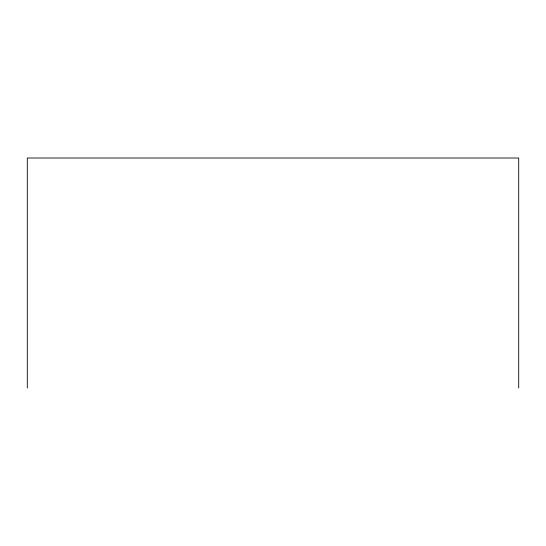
<?xml version="1.0" encoding="UTF-8"?>
<svg xmlns="http://www.w3.org/2000/svg" width="546" height="546" viewBox="0 0 546 546"><rect width="100%" height="100%" fill="white"/><g stroke="black" fill="none" stroke-linecap="round" stroke-linejoin="round"><path stroke-width="0.82" d="M518.7 387.988L518.7 158.012L27.3 158.012L27.3 387.988"/></g></svg>
